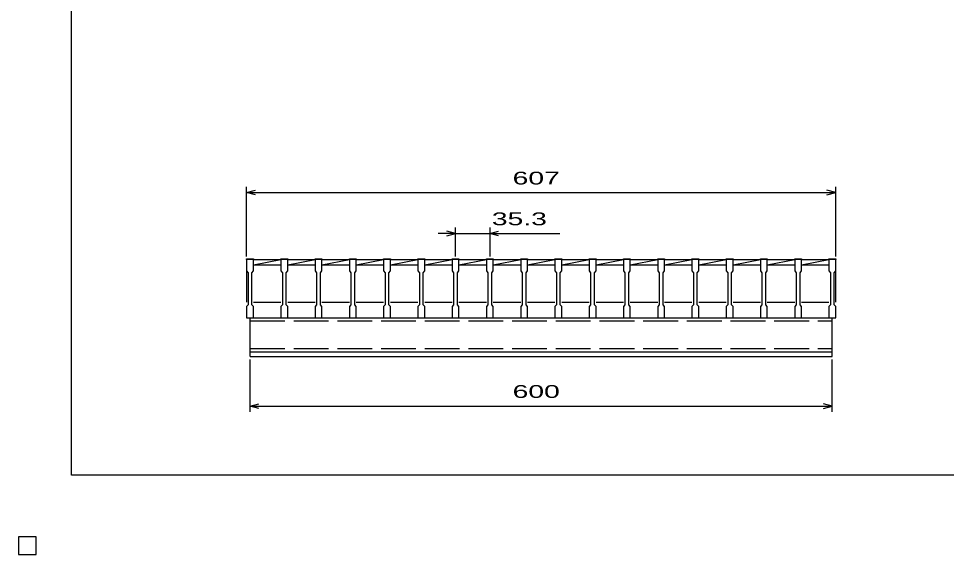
# Model space of a CAD drawing. Units: millimetres, scale not verified. Extents: x -1092 to 1039, y -770 to 632.
# Drawn here: x -1092 to -136, y -770 to -217 of the extents above; entities that cross this region are included whole.
import ezdxf
from ezdxf.enums import TextEntityAlignment as Align

# ---------------------------------------------------------------- set-up
doc = ezdxf.new("R2010")
doc.units = ezdxf.units.MM
doc.header["$LTSCALE"] = 6
doc.linetypes.add('DASHED', pattern=[7.5, 6, -1.5])
for name, color, linetype, lineweight in [('0_2', 150, 'Continuous', 25), ('16', 3, 'Continuous', 25), ('22', 4, 'Continuous', 25), ('24', 2, 'Continuous', 25), ('32', 4, 'Continuous', 25)]:
    doc.layers.add(name, color=color, linetype=linetype, lineweight=lineweight)
doc.styles.add('ベクトル', font='')
doc.styles.get('ベクトル').set_extended_font_data('ベクトル')

msp = doc.modelspace()

# ---------------------------------------------------------------- linework, layer by layer
at = {"layer": '0_2'}
for p, q in [((-1037.4, -687.9), (-1037.4, 632.1)), ((1038.6, -687.9), (-1037.4, -687.9)), ((-1074, -751.5), (-1092, -751.5)), ((-1092, -751.5), (-1092, -769.5)), ((-1074, -751.5), (-1092, -751.5)), ((-1092, -751.5), (-1092, -769.5)), ((-1074, -751.5), (-1092, -751.5)), ((-1092, -751.5), (-1092, -769.5)), ((-1074, -751.5), (-1092, -751.5)), ((-1092, -751.5), (-1092, -769.5)), ((-1074, -751.5), (-1092, -751.5)), ((-1092, -751.5), (-1092, -769.5)), ((-1074, -769.5), (-1074, -751.5)), ((-1074, -769.5), (-1074, -751.5)), ((-1074, -769.5), (-1074, -751.5)), ((-1074, -769.5), (-1074, -751.5)), ((-1074, -769.5), (-1074, -751.5)), ((-1092, -769.5), (-1074, -769.5)), ((-1092, -769.5), (-1074, -769.5)), ((-1092, -769.5), (-1074, -769.5)), ((-1092, -769.5), (-1074, -769.5)), ((-1092, -769.5), (-1074, -769.5))]:
    msp.add_line(p, q, dxfattribs=at)
at = {"layer": '16'}
for p, q in [((-857, -465.5), (-857, -464.8)), ((-857, -464.8), (-850, -464.8)), ((-857, -465.5), (-857, -477)), ((-850, -465.5), (-857, -465.5)), ((-857, -465.5), (-857, -509.5)), ((-850, -464.8), (-850, -465.5)), ((-850, -477), (-850, -465.5)), ((-850, -465.5), (-821.7, -465.5)), ((-850, -471), (-821.7, -465.5)), ((-821.7, -465.5), (-821.7, -464.8)), ((-821.7, -464.8), (-814.7, -464.8)), ((-821.7, -465.5), (-821.7, -477)), ((-814.7, -465.5), (-821.7, -465.5)), ((-814.7, -464.8), (-814.7, -465.5)), ((-814.7, -477), (-814.7, -465.5)), ((-814.7, -465.5), (-786.4, -465.5)), ((-814.7, -471), (-786.4, -465.5)), ((-786.4, -465.5), (-786.4, -464.8)), ((-786.4, -464.8), (-779.4, -464.8)), ((-786.4, -465.5), (-786.4, -477)), ((-779.4, -465.5), (-786.4, -465.5)), ((-779.4, -464.8), (-779.4, -465.5)), ((-779.4, -477), (-779.4, -465.5)), ((-779.4, -465.5), (-751.1, -465.5)), ((-779.4, -471), (-751.1, -465.5)), ((-751.1, -465.5), (-751.1, -464.8)), ((-751.1, -464.8), (-744.1, -464.8)), ((-751.1, -465.5), (-751.1, -477)), ((-744.1, -465.5), (-751.1, -465.5)), ((-744.1, -464.8), (-744.1, -465.5)), ((-744.1, -477), (-744.1, -465.5)), ((-744.1, -465.5), (-715.8, -465.5)), ((-744.1, -471), (-715.8, -465.5)), ((-715.8, -465.5), (-715.8, -464.8)), ((-715.8, -464.8), (-708.8, -464.8)), ((-715.8, -465.5), (-715.8, -477)), ((-708.8, -465.5), (-715.8, -465.5)), ((-708.8, -464.8), (-708.8, -465.5)), ((-708.8, -477), (-708.8, -465.5)), ((-708.8, -465.5), (-680.5, -465.5)), ((-708.8, -471), (-680.5, -465.5)), ((-680.5, -465.5), (-680.5, -464.8)), ((-680.5, -464.8), (-673.5, -464.8)), ((-680.5, -465.5), (-680.5, -477)), ((-673.5, -465.5), (-680.5, -465.5)), ((-673.5, -464.8), (-673.5, -465.5)), ((-673.5, -477), (-673.5, -465.5)), ((-673.5, -465.5), (-645.2, -465.5)), ((-673.5, -471), (-645.2, -465.5)), ((-645.2, -465.5), (-645.2, -464.8)), ((-645.2, -464.8), (-638.2, -464.8)), ((-645.2, -465.5), (-645.2, -477)), ((-638.2, -465.5), (-645.2, -465.5)), ((-638.2, -464.8), (-638.2, -465.5)), ((-638.2, -477), (-638.2, -465.5)), ((-638.2, -465.5), (-609.9, -465.5)), ((-638.2, -471), (-609.9, -465.5)), ((-609.9, -465.5), (-609.9, -464.8)), ((-609.9, -464.8), (-602.9, -464.8)), ((-609.9, -465.5), (-609.9, -477)), ((-602.9, -465.5), (-609.9, -465.5)), ((-602.9, -464.8), (-602.9, -465.5)), ((-602.9, -477), (-602.9, -465.5)), ((-602.9, -465.5), (-574.6, -465.5)), ((-602.9, -471), (-574.6, -465.5)), ((-574.6, -465.5), (-574.6, -464.8)), ((-574.6, -464.8), (-567.6, -464.8)), ((-574.6, -465.5), (-574.6, -477)), ((-567.6, -465.5), (-574.6, -465.5)), ((-567.6, -464.8), (-567.6, -465.5)), ((-567.6, -477), (-567.6, -465.5)), ((-567.6, -465.5), (-539.3, -465.5)), ((-567.6, -471), (-539.3, -465.5)), ((-539.3, -465.5), (-539.3, -464.8)), ((-539.3, -464.8), (-532.3, -464.8)), ((-539.3, -465.5), (-539.3, -477)), ((-532.3, -465.5), (-539.3, -465.5)), ((-532.3, -464.8), (-532.3, -465.5)), ((-532.3, -477), (-532.3, -465.5)), ((-532.3, -465.5), (-504, -465.5)), ((-532.3, -471), (-504, -465.5)), ((-504, -465.5), (-504, -464.8)), ((-504, -464.8), (-497, -464.8)), ((-504, -465.5), (-504, -477)), ((-497, -465.5), (-504, -465.5)), ((-497, -464.8), (-497, -465.5)), ((-497, -477), (-497, -465.5)), ((-497, -465.5), (-468.7, -465.5)), ((-497, -471), (-468.7, -465.5)), ((-468.7, -465.5), (-468.7, -464.8)), ((-468.7, -464.8), (-461.7, -464.8)), ((-468.7, -465.5), (-468.7, -477)), ((-461.7, -465.5), (-468.7, -465.5)), ((-461.7, -464.8), (-461.7, -465.5)), ((-461.7, -477), (-461.7, -465.5)), ((-461.7, -465.5), (-433.4, -465.5)), ((-461.7, -471), (-433.4, -465.5)), ((-433.4, -465.5), (-433.4, -464.8)), ((-433.4, -464.8), (-426.4, -464.8)), ((-433.4, -465.5), (-433.4, -477)), ((-426.4, -465.5), (-433.4, -465.5)), ((-426.4, -464.8), (-426.4, -465.5)), ((-426.4, -477), (-426.4, -465.5)), ((-426.4, -465.5), (-398.1, -465.5)), ((-426.4, -471), (-398.1, -465.5)), ((-398.1, -465.5), (-398.1, -464.8)), ((-398.1, -464.8), (-391.1, -464.8)), ((-398.1, -465.5), (-398.1, -477)), ((-391.1, -465.5), (-398.1, -465.5)), ((-391.1, -464.8), (-391.1, -465.5)), ((-391.1, -477), (-391.1, -465.5)), ((-391.1, -465.5), (-362.8, -465.5)), ((-391.1, -471), (-362.8, -465.5)), ((-362.8, -465.5), (-362.8, -464.8)), ((-362.8, -464.8), (-355.8, -464.8)), ((-362.8, -465.5), (-362.8, -477)), ((-355.8, -465.5), (-362.8, -465.5)), ((-355.8, -464.8), (-355.8, -465.5)), ((-355.8, -477), (-355.8, -465.5)), ((-355.8, -465.5), (-327.5, -465.5)), ((-355.8, -471), (-327.5, -465.5)), ((-327.5, -465.5), (-327.5, -464.8)), ((-327.5, -464.8), (-320.5, -464.8)), ((-327.5, -465.5), (-327.5, -477)), ((-320.5, -465.5), (-327.5, -465.5)), ((-320.5, -464.8), (-320.5, -465.5)), ((-320.5, -477), (-320.5, -465.5)), ((-320.5, -465.5), (-292.2, -465.5)), ((-320.5, -471), (-292.2, -465.5)), ((-292.2, -465.5), (-292.2, -464.8)), ((-292.2, -464.8), (-285.2, -464.8)), ((-292.2, -465.5), (-292.2, -477)), ((-285.2, -465.5), (-292.2, -465.5)), ((-285.2, -464.8), (-285.2, -465.5)), ((-285.2, -477), (-285.2, -465.5)), ((-285.2, -465.5), (-257, -465.5)), ((-285.2, -471), (-257, -465.519)), ((-257, -465.5), (-257, -464.8)), ((-257, -464.8), (-250, -464.8)), ((-257, -465.5), (-257, -477)), ((-250, -465.5), (-257, -465.5)), ((-250, -464.8), (-250, -465.5)), ((-250, -477), (-250, -465.5)), ((-250, -509.5), (-250, -465.5)), ((-857, -477), (-855.5, -479)), ((-851.5, -479), (-850, -477)), ((-850, -471), (-821.7, -471)), ((-821.7, -477), (-820.2, -479)), ((-816.2, -479), (-814.7, -477)), ((-814.7, -471), (-786.4, -471)), ((-786.4, -477), (-784.9, -479)), ((-780.9, -479), (-779.4, -477)), ((-779.4, -471), (-751.1, -471)), ((-751.1, -477), (-749.6, -479)), ((-745.6, -479), (-744.1, -477)), ((-744.1, -471), (-715.8, -471)), ((-715.8, -477), (-714.3, -479)), ((-710.3, -479), (-708.8, -477)), ((-708.8, -471), (-680.5, -471)), ((-680.5, -477), (-679, -479)), ((-675, -479), (-673.5, -477)), ((-673.5, -471), (-645.2, -471)), ((-645.2, -477), (-643.7, -479)), ((-639.7, -479), (-638.2, -477)), ((-638.2, -471), (-609.9, -471)), ((-609.9, -477), (-608.4, -479)), ((-604.4, -479), (-602.9, -477)), ((-602.9, -471), (-574.6, -471)), ((-574.6, -477), (-573.1, -479)), ((-569.1, -479), (-567.6, -477)), ((-567.6, -471), (-539.3, -471)), ((-539.3, -477), (-537.8, -479)), ((-533.8, -479), (-532.3, -477)), ((-532.3, -471), (-504, -471)), ((-504, -477), (-502.5, -479)), ((-498.5, -479), (-497, -477)), ((-497, -471), (-468.7, -471)), ((-468.7, -477), (-467.2, -479)), ((-463.2, -479), (-461.7, -477)), ((-461.7, -471), (-433.4, -471)), ((-433.4, -477), (-431.9, -479)), ((-427.9, -479), (-426.4, -477)), ((-426.4, -471), (-398.1, -471)), ((-398.1, -477), (-396.6, -479)), ((-392.6, -479), (-391.1, -477)), ((-391.1, -471), (-362.8, -471)), ((-362.8, -477), (-361.3, -479)), ((-357.3, -479), (-355.8, -477)), ((-355.8, -471), (-327.5, -471)), ((-327.5, -477), (-326, -479)), ((-322, -479), (-320.5, -477)), ((-320.5, -471), (-292.2, -471)), ((-292.2, -477), (-290.7, -479)), ((-286.7, -479), (-285.2, -477)), ((-285.2, -471), (-257, -471)), ((-257, -477), (-255.5, -479)), ((-251.5, -479), (-250, -477)), ((-855.5, -479), (-855.5, -512)), ((-851.5, -512), (-851.5, -479)), ((-820.2, -479), (-820.2, -512)), ((-816.2, -512), (-816.2, -479)), ((-784.9, -479), (-784.9, -512)), ((-780.9, -512), (-780.9, -479)), ((-749.6, -479), (-749.6, -512)), ((-745.6, -512), (-745.6, -479)), ((-714.3, -479), (-714.3, -512)), ((-710.3, -512), (-710.3, -479)), ((-679, -479), (-679, -512)), ((-675, -512), (-675, -479)), ((-643.7, -479), (-643.7, -512)), ((-639.7, -512), (-639.7, -479)), ((-608.4, -479), (-608.4, -512)), ((-604.4, -512), (-604.4, -479)), ((-573.1, -479), (-573.1, -512)), ((-569.1, -512), (-569.1, -479)), ((-537.8, -479), (-537.8, -512)), ((-533.8, -512), (-533.8, -479)), ((-502.5, -479), (-502.5, -512)), ((-498.5, -512), (-498.5, -479)), ((-467.2, -479), (-467.2, -512)), ((-463.2, -512), (-463.2, -479)), ((-431.9, -479), (-431.9, -512)), ((-427.9, -512), (-427.9, -479)), ((-396.6, -479), (-396.6, -512)), ((-392.6, -512), (-392.6, -479)), ((-361.3, -479), (-361.3, -512)), ((-357.3, -512), (-357.3, -479)), ((-326, -479), (-326, -512)), ((-322, -512), (-322, -479)), ((-290.7, -479), (-290.7, -512)), ((-286.7, -512), (-286.7, -479)), ((-255.5, -479), (-255.5, -512)), ((-251.5, -512), (-251.5, -479)), ((-855.5, -512), (-857, -514)), ((-857, -514), (-857, -525.5)), ((-850, -514), (-851.5, -512)), ((-850, -509.5), (-821.7, -509.5)), ((-850, -525.5), (-850, -514)), ((-820.2, -512), (-821.7, -514)), ((-821.7, -514), (-821.7, -525.5)), ((-814.7, -514), (-816.2, -512)), ((-814.7, -509.5), (-786.4, -509.5)), ((-814.7, -525.5), (-814.7, -514)), ((-784.9, -512), (-786.4, -514)), ((-786.4, -514), (-786.4, -525.5)), ((-779.4, -514), (-780.9, -512)), ((-779.4, -509.5), (-751.1, -509.5)), ((-779.4, -525.5), (-779.4, -514)), ((-749.6, -512), (-751.1, -514)), ((-751.1, -514), (-751.1, -525.5)), ((-744.1, -514), (-745.6, -512)), ((-744.1, -509.5), (-715.8, -509.5)), ((-744.1, -525.5), (-744.1, -514)), ((-714.3, -512), (-715.8, -514)), ((-715.8, -514), (-715.8, -525.5)), ((-708.8, -514), (-710.3, -512)), ((-708.8, -509.5), (-680.5, -509.5)), ((-708.8, -525.5), (-708.8, -514)), ((-679, -512), (-680.5, -514)), ((-680.5, -514), (-680.5, -525.5)), ((-673.5, -514), (-675, -512)), ((-673.5, -509.5), (-645.2, -509.5)), ((-673.5, -525.5), (-673.5, -514)), ((-643.7, -512), (-645.2, -514)), ((-645.2, -514), (-645.2, -525.5)), ((-638.2, -514), (-639.7, -512)), ((-638.2, -509.5), (-609.9, -509.5)), ((-638.2, -525.5), (-638.2, -514)), ((-608.4, -512), (-609.9, -514)), ((-609.9, -514), (-609.9, -525.5)), ((-602.9, -514), (-604.4, -512)), ((-602.9, -509.5), (-574.6, -509.5)), ((-602.9, -525.5), (-602.9, -514)), ((-573.1, -512), (-574.6, -514)), ((-574.6, -514), (-574.6, -525.5)), ((-567.6, -514), (-569.1, -512)), ((-567.6, -509.5), (-539.3, -509.5)), ((-567.6, -525.5), (-567.6, -514)), ((-537.8, -512), (-539.3, -514)), ((-539.3, -514), (-539.3, -525.5)), ((-532.3, -514), (-533.8, -512)), ((-532.3, -509.5), (-504, -509.5)), ((-532.3, -525.5), (-532.3, -514)), ((-502.5, -512), (-504, -514)), ((-504, -514), (-504, -525.5)), ((-497, -514), (-498.5, -512)), ((-497, -509.5), (-468.7, -509.5)), ((-497, -525.5), (-497, -514)), ((-467.2, -512), (-468.7, -514)), ((-468.7, -514), (-468.7, -525.5)), ((-461.7, -514), (-463.2, -512)), ((-461.7, -509.5), (-433.4, -509.5)), ((-461.7, -525.5), (-461.7, -514)), ((-431.9, -512), (-433.4, -514)), ((-433.4, -514), (-433.4, -525.5)), ((-426.4, -514), (-427.9, -512)), ((-426.4, -509.5), (-398.1, -509.5)), ((-426.4, -525.5), (-426.4, -514)), ((-396.6, -512), (-398.1, -514)), ((-398.1, -514), (-398.1, -525.5)), ((-391.1, -514), (-392.6, -512)), ((-391.1, -509.5), (-362.8, -509.5)), ((-391.1, -525.5), (-391.1, -514)), ((-361.3, -512), (-362.8, -514)), ((-362.8, -514), (-362.8, -525.5)), ((-355.8, -514), (-357.3, -512)), ((-355.8, -509.5), (-327.5, -509.5)), ((-355.8, -525.5), (-355.8, -514)), ((-326, -512), (-327.5, -514)), ((-327.5, -514), (-327.5, -525.5)), ((-320.5, -514), (-322, -512)), ((-320.5, -509.5), (-292.2, -509.5)), ((-320.5, -525.5), (-320.5, -514)), ((-290.7, -512), (-292.2, -514)), ((-292.2, -514), (-292.2, -525.5)), ((-285.2, -514), (-286.7, -512)), ((-285.2, -509.5), (-257, -509.5)), ((-285.2, -525.5), (-285.2, -514)), ((-255.5, -512), (-257, -514)), ((-257, -514), (-257, -525.5)), ((-250, -514), (-251.5, -512)), ((-250, -525.5), (-250, -514)), ((-857, -525.5), (-850, -525.5)), ((-853.5, -525.5), (-253.5, -525.5)), ((-853.5, -560.5), (-853.5, -525.5)), ((-821.7, -525.5), (-814.7, -525.5)), ((-786.4, -525.5), (-779.4, -525.5)), ((-751.1, -525.5), (-744.1, -525.5)), ((-715.8, -525.5), (-708.8, -525.5)), ((-680.5, -525.5), (-673.5, -525.5)), ((-645.2, -525.5), (-638.2, -525.5)), ((-609.9, -525.5), (-602.9, -525.5)), ((-574.6, -525.5), (-567.6, -525.5)), ((-539.3, -525.5), (-532.3, -525.5)), ((-504, -525.5), (-497, -525.5)), ((-468.7, -525.5), (-461.7, -525.5)), ((-433.4, -525.5), (-426.4, -525.5)), ((-398.1, -525.5), (-391.1, -525.5)), ((-362.8, -525.5), (-355.8, -525.5)), ((-327.5, -525.5), (-320.5, -525.5)), ((-292.2, -525.5), (-285.2, -525.5)), ((-257, -525.5), (-250, -525.5)), ((-253.5, -560.5), (-253.5, -525.5)), ((-853.5, -560.5), (-253.5, -560.5)), ((-853.5, -565.5), (-853.5, -560.5)), ((-853.5, -560.5), (-253.5, -560.5)), ((-253.5, -565.5), (-253.5, -560.5)), ((-853.5, -565.5), (-253.5, -565.5)), ((-1074, -751.5), (-1092, -751.5)), ((-1092, -751.5), (-1092, -769.5)), ((-1074, -751.5), (-1092, -751.5)), ((-1092, -751.5), (-1092, -769.5)), ((-1074, -751.5), (-1092, -751.5)), ((-1092, -751.5), (-1092, -769.5)), ((-1074, -751.5), (-1092, -751.5)), ((-1092, -751.5), (-1092, -769.5)), ((-1074, -751.5), (-1092, -751.5)), ((-1092, -751.5), (-1092, -769.5)), ((-1074, -769.5), (-1074, -751.5)), ((-1074, -769.5), (-1074, -751.5)), ((-1074, -769.5), (-1074, -751.5)), ((-1074, -769.5), (-1074, -751.5)), ((-1074, -769.5), (-1074, -751.5)), ((-1092, -769.5), (-1074, -769.5)), ((-1092, -769.5), (-1074, -769.5)), ((-1092, -769.5), (-1074, -769.5)), ((-1092, -769.5), (-1074, -769.5)), ((-1092, -769.5), (-1074, -769.5))]:
    msp.add_line(p, q, dxfattribs=at)
at = {"layer": '16', "linetype": 'DASHED'}
for p, q in [((-853.5, -528.7), (-253.5, -528.7)), ((-853.5, -557.3), (-253.5, -557.3))]:
    msp.add_line(p, q, dxfattribs=at)
at = {"layer": '22'}
for p, q in [((-857, -462.5), (-857, -390.5)), ((-249.998, -462.5), (-249.998, -390.5)), ((-857, -396.5), (-848, -394.1)), ((-848, -398.9), (-857, -396.5)), ((-857, -396.5), (-249.998, -396.5)), ((-249.998, -396.5), (-258.998, -394.1)), ((-258.998, -398.9), (-249.998, -396.5)), ((-641.7, -438.5), (-659.7, -438.5)), ((-641.7, -438.5), (-650.7, -436.1)), ((-650.7, -440.9), (-641.7, -438.5)), ((-641.7, -462.5), (-641.7, -432.5)), ((-641.7, -438.5), (-606.4, -438.5)), ((-606.4, -432.5), (-606.4, -462.5)), ((-606.4, -438.5), (-597.4, -436.1)), ((-597.4, -440.9), (-606.4, -438.5)), ((-606.4, -438.5), (-534.4, -438.5)), ((-853.5, -622.5), (-853.5, -568.5)), ((-253.5, -622.5), (-253.5, -568.5)), ((-853.5, -616.5), (-844.5, -614.1)), ((-844.5, -618.9), (-853.5, -616.5)), ((-853.5, -616.5), (-253.5, -616.5)), ((-253.5, -616.5), (-262.5, -614.1)), ((-262.5, -618.9), (-253.5, -616.5))]:
    msp.add_line(p, q, dxfattribs=at)
at = {"layer": '22', "color": 2}
for p, q in [((-1074, -751.5), (-1092, -751.5)), ((-1092, -751.5), (-1092, -769.5)), ((-1074, -751.5), (-1092, -751.5)), ((-1092, -751.5), (-1092, -769.5)), ((-1074, -751.5), (-1092, -751.5)), ((-1092, -751.5), (-1092, -769.5)), ((-1074, -769.5), (-1074, -751.5)), ((-1074, -769.5), (-1074, -751.5)), ((-1074, -769.5), (-1074, -751.5)), ((-1092, -769.5), (-1074, -769.5)), ((-1092, -769.5), (-1074, -769.5)), ((-1092, -769.5), (-1074, -769.5))]:
    msp.add_line(p, q, dxfattribs=at)
at = {"layer": '24', "color": 4}
for p, q in [((-1074, -751.5), (-1092, -751.5)), ((-1092, -751.5), (-1092, -769.5)), ((-1074, -751.5), (-1092, -751.5)), ((-1092, -751.5), (-1092, -769.5)), ((-1074, -751.5), (-1092, -751.5)), ((-1092, -751.5), (-1092, -769.5)), ((-1074, -769.5), (-1074, -751.5)), ((-1074, -769.5), (-1074, -751.5)), ((-1074, -769.5), (-1074, -751.5)), ((-1092, -769.5), (-1074, -769.5)), ((-1092, -769.5), (-1074, -769.5)), ((-1092, -769.5), (-1074, -769.5))]:
    msp.add_line(p, q, dxfattribs=at)
at = {"layer": '32'}
for p, q in [((-1074, -751.5), (-1092, -751.5)), ((-1092, -751.5), (-1092, -769.5)), ((-1074, -751.5), (-1092, -751.5)), ((-1092, -751.5), (-1092, -769.5)), ((-1074, -751.5), (-1092, -751.5)), ((-1092, -751.5), (-1092, -769.5)), ((-1074, -751.5), (-1092, -751.5)), ((-1092, -751.5), (-1092, -769.5)), ((-1074, -751.5), (-1092, -751.5)), ((-1092, -751.5), (-1092, -769.5)), ((-1074, -769.5), (-1074, -751.5)), ((-1074, -769.5), (-1074, -751.5)), ((-1074, -769.5), (-1074, -751.5)), ((-1074, -769.5), (-1074, -751.5)), ((-1074, -769.5), (-1074, -751.5)), ((-1092, -769.5), (-1074, -769.5)), ((-1092, -769.5), (-1074, -769.5)), ((-1092, -769.5), (-1074, -769.5)), ((-1092, -769.5), (-1074, -769.5)), ((-1092, -769.5), (-1074, -769.5))]:
    msp.add_line(p, q, dxfattribs=at)

# ---------------------------------------------------------------- texts
at = {"layer": '22', "color": 2, "style": 'ベクトル', "width": 1.65}
for s, p in [(' 607 ', (-591, -381.5)), (' 35.3 ', (-612.4, -423.5)), (' 600 ', (-591, -601.5))]:
    msp.add_text(s, height=13.2, dxfattribs=at).set_placement(p, align=Align.MIDDLE_LEFT)

doc.saveas('drawing.dxf')
